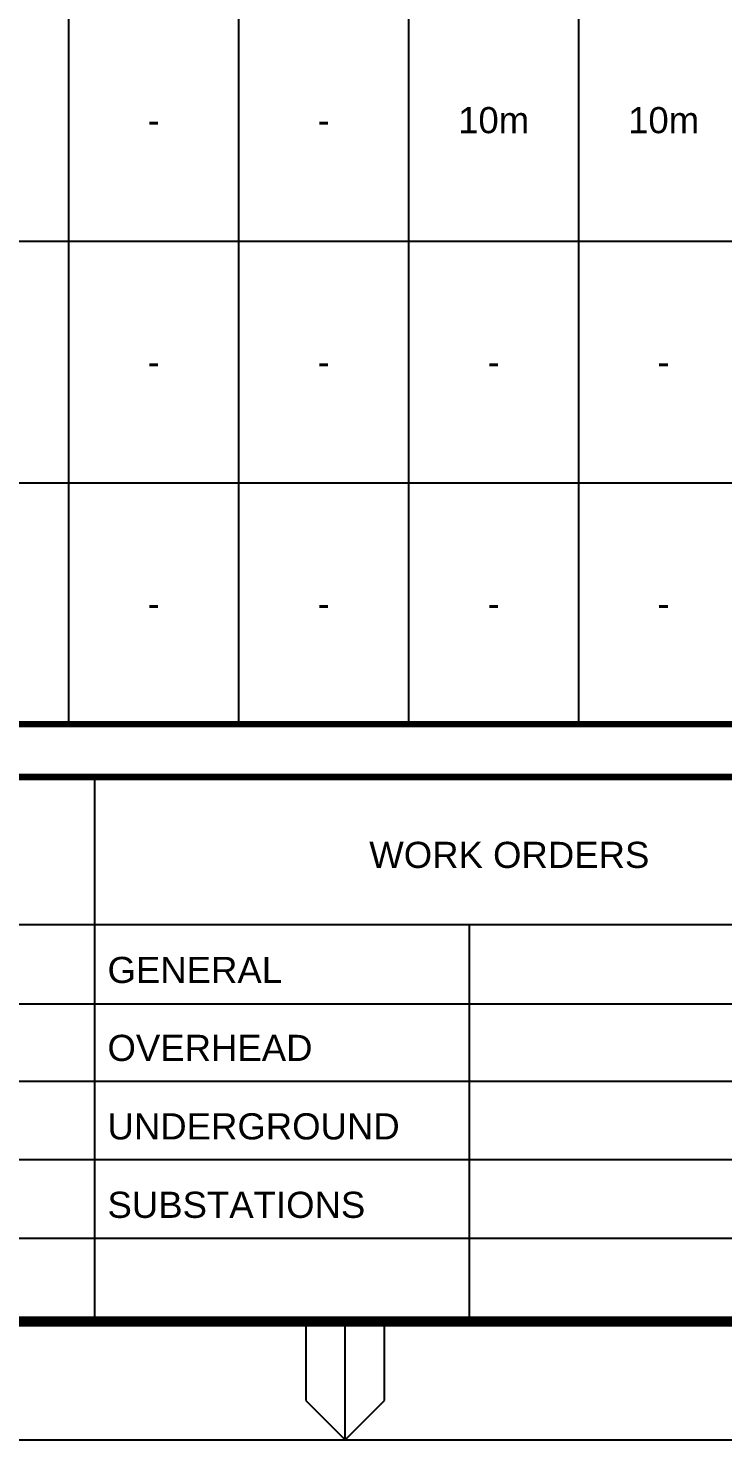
# Paper-space layout 'Retic (5)' of a CAD drawing. Header units: metres. Extents: x -9 to 795, y -5 to 571.
# Drawn here: x 369.1 to 422.2, y -5.4 to 102.6 of the extents above; entities that cross this region are included whole.
import ezdxf
from ezdxf.enums import TextEntityAlignment as Align

# ---------------------------------------------------------------- set-up
doc = ezdxf.new("R2010")
doc.units = ezdxf.units.M
doc.header["$LTSCALE"] = 0.7
doc.layers.get('0').update_dxf_attribs({"color": 6})
doc.layers.add('_User Miscellaneous5', color=7, linetype='Continuous', lineweight=35)
doc.layers.add('Notes', color=7, linetype='Continuous')
doc.layers.add('SupportsUG_SP_EXT', color=7, linetype='Continuous')
doc.layers.get('SupportsUG_SP_EXT').off()
doc.styles.add('ARIAL', font='arial.ttf', dxfattribs={"height": 2})
doc.styles.add('iecISOCP', font='isocp.shx')
doc.styles.get("Standard").update_dxf_attribs({"font": 'arial.ttf'})

# ---------------------------------------------------------------- blocks, each defined once
blk = doc.blocks.new('A1_FRAME_TITLE')
at = {"layer": 'Notes', "color": 7, "linetype": 'Continuous'}
blk.add_line((382.87, 47.62), (382.87, 5.97), dxfattribs=at)
at = {"layer": 'Notes', "color": 7}
for p, q in [((303.56, 36.33), (449, 36.33)), ((411.53, 36.33), (411.53, 5.97)), ((303.54, 30.28), (449, 30.28)), ((449, 24.33), (303.54, 24.33)), ((449, 18.33), (303.54, 18.33)), ((449, 12.33), (303.54, 12.33))]:
    blk.add_line(p, q, dxfattribs=at)
at = {"layer": 'Notes', "linetype": 'Continuous'}
for p, q in [((399.05, 5.97), (399.05, -0.07)), ((402.05, -3.07), (402.05, 5.97)), ((405.05, -0.07), (405.05, 5.97)), ((399.05, -0.07), (402.05, -3.07)), ((402.05, -3.07), (405.05, -0.07))]:
    blk.add_line(p, q, dxfattribs=at)
at = {"layer": 'Notes', "color": 7, "linetype": 'Continuous'}
blk.add_lwpolyline([(-0.04, -3.07), (804.15, -3.07), (804.15, 573.26), (-0.04, 573.26)], close=True, dxfattribs=at)
at = {"layer": 'Notes', "color": 7, "linetype": 'Continuous', "const_width": 0.8}
blk.add_lwpolyline([(9, 5.97), (795.11, 5.97), (795.11, 564.21), (9, 564.21)], close=True, dxfattribs=at)
at = {"layer": 'Notes', "color": 7, "linetype": 'Continuous', "const_width": 0.5, "flags": 128}
blk.add_lwpolyline([(9, 47.62), (795.11, 47.62)], dxfattribs=at)
at = {"layer": 'Notes', "color": 7, "style": 'ARIAL'}
for s, p in [('WORK ORDERS', (403.89, 40.66)), ('GENERAL', (383.87, 31.86)), ('OVERHEAD', (383.87, 25.9)), ('UNDERGROUND', (383.87, 19.9)), ('SUBSTATIONS', (383.87, 13.9))]:
    blk.add_text(s, height=2, dxfattribs=at).set_placement(p)
at = {"layer": 'Notes', "color": 7}
blk.add_attdef('EPD_REF_NO', text='', height=5, dxfattribs=at).set_placement((760.12, 52.77), align=Align.CENTER)
at = {"layer": 'Notes', "color": 3, "style": 'iecISOCP', "flags": 8}
blk.add_attdef('VERSION_NO', text='', height=2.5, rotation=90, dxfattribs=at).set_placement((272.82, 44.54), align=Align.MIDDLE_CENTER)
at = {"layer": 'Notes', "color": 7, "style": 'ARIAL'}
for tag, p in [('CAP_NO', (483.94, 43.46)), ('IE_NUM', (483.8, 37.81)), ('REF_No_1', (306, 32.31)), ('REF_1', (327.55, 32.31)), ('GEN_WO', (412.46, 31.76)), ('HV_SWITCH', (484.22, 32.16)), ('REF_No_2', (306, 26.31)), ('REF_2', (327.55, 26.31)), ('OH_WO', (412.46, 25.81)), ('UBD_REF', (483.8, 25.83)), ('REF_No_3', (306, 20.31)), ('REF_3', (327.55, 20.31)), ('UG_WO', (412.46, 20.05)), ('GIS_MAP_No', (483.8, 20.04)), ('REF_No_4', (306, 14.31)), ('REF_4', (327.55, 14.31)), ('HV_OP_DIAG', (484.08, 14.2)), ('SUB_WO', (412.46, 13.81)), ('LGA', (483.7, 7.78))]:
    blk.add_attdef(tag, p, '', height=2, dxfattribs=at)
at = {"layer": 'Notes', "color": 7, "style": 'ARIAL', "width": 1.1}
for tag, p in [('T1', (655.13, 39.47)), ('T2', (655.13, 34.35)), ('T3', (655.13, 28.92)), ('T4', (655.13, 23.66)), ('T5', (655.13, 18.23)), ('T6', (655.13, 12.97))]:
    blk.add_attdef(tag, text='', height=3.5, dxfattribs=at).set_placement(p, align=Align.CENTER)
at = {"layer": 'Notes', "color": 7, "style": 'ARIAL'}
for tag, height, p in [('scale', 2, (538.51, 33.27)), ('DRAWN', 2, (538.51, 24.93)), ('REV', 5, (790.81, 17.1)), ('CHD', 2, (538.51, 8.93)), ('DESIGN', 2, (576.37, 9.15))]:
    blk.add_attdef(tag, text='', height=height, dxfattribs=at).set_placement(p, align=Align.CENTER)
blk.add_attdef('NUM', text='', height=7, dxfattribs=at).set_placement((763.12, 20.12), align=Align.MIDDLE_CENTER)
for tag, p in [('NS', (762.87, 8.12)), ('SHTS', (774.68, 8.12))]:
    blk.add_attdef(tag, text='', height=2, dxfattribs=at).set_placement(p, align=Align.MIDDLE)
at = {"layer": 'Notes', "style": 'iecISOCP'}
blk.add_attdef('ExportID', (9.02, 2.35), '', height=2.5, dxfattribs=at)
at = {"layer": 'Notes', "style": 'iecISOCP', "flags": 1}
for tag, p in [('ProjectType', (14.12, -26.84)), ('ProjectNumber', (23.5, -26.86)), ('DrawingNumber', (35.46, -26.85)), ('ProjectDescription', (47.51, -26.87)), ('ExportDate', (60.23, -26.83)), ('ExportUserName', (69.1, -26.84)), ('DesignerCompanyName', (81.43, -26.84)), ('ExportAreaOfInterest', (97.04, -26.86)), ('GIS_SUCCESS', (111.94, -26.82)), ('CAD_SUCCESS', (121.73, -26.83)), ('ExportCategories', (140.02, -26.84)), ('DEPOTCODE', (132.05, -26.92)), ('Comments', (154.33, -26.93)), ('EPD_-_VERSION_1.5', (161.74, -26.93))]:
    blk.add_attdef(tag, p, '', height=1, dxfattribs=at)
blk = doc.blocks.new('*T249')
at = {"layer": '_User Miscellaneous5', "color": 0, "linetype": 'ByBlock', "lineweight": -2, "transparency": 16777216}
for p, q in [((0, 0), (241.19, 0)), ((0, 0), (0, -16.21)), ((241.19, 0), (241.19, -16.21)), ((0, -39.58), (0, -510.81)), ((20, -39.58), (20, -510.81)), ((45.73, -39.58), (45.73, -510.81)), ((60.73, -39.58), (60.73, -510.81)), ((87.19, -39.58), (87.19, -510.81)), ((178.19, -39.58), (178.19, -510.81)), ((208.19, -39.58), (208.19, -510.81)), ((241.19, -39.58), (241.19, -510.81)), ((87.19, -48.57), (178.19, -48.57)), ((100.19, -48.57), (100.19, -510.81)), ((113.19, -48.57), (113.19, -510.81)), ((126.19, -48.57), (126.19, -510.81)), ((139.19, -48.57), (139.19, -510.81)), ((152.19, -48.57), (152.19, -510.81)), ((165.19, -48.57), (165.19, -510.81)), ((0, -56.57), (241.19, -56.57)), ((0, -72.57), (241.19, -72.57)), ((0, -88.57), (241.19, -88.57)), ((0, -104.57), (241.19, -104.57)), ((0, -120.57), (241.19, -120.57)), ((0, -136.57), (241.19, -136.57)), ((0, -152.57), (241.19, -152.57)), ((0, -168.57), (241.19, -168.57)), ((0, -184.57), (241.19, -184.57)), ((0, -200.57), (241.19, -200.57)), ((0, -216.57), (241.19, -216.57)), ((0, -232.57), (241.19, -232.57)), ((0, -248.57), (241.19, -248.57)), ((0, -264.57), (241.19, -264.57)), ((0, -280.57), (241.19, -280.57)), ((0, -296.57), (241.19, -296.57)), ((0, -312.57), (241.19, -312.57)), ((0, -328.57), (241.19, -328.57)), ((0, -344.57), (241.19, -344.57)), ((0, -363.04), (241.19, -363.04)), ((0, -381.51), (241.19, -381.51)), ((0, -399.99), (241.19, -399.99)), ((0, -418.46), (241.19, -418.46)), ((0, -436.93), (241.19, -436.93)), ((0, -455.4), (241.19, -455.4)), ((0, -473.87), (241.19, -473.87)), ((0, -492.34), (241.19, -492.34)), ((0, -510.81), (241.19, -510.81))]:
    blk.add_line(p, q, dxfattribs=at)
at = {"layer": '_User Miscellaneous5', "color": 7, "transparency": 16777216}
for s, insert, char_height, width, attachment_point in [('{\\fArial|b1|i0|c0|p34;URBAN SUBDIVISION RELATED REIMBURSEMENT - DUCT & HV. CABLE SCHEDULE \\PNOTE} - ALL TRENCH SECTIONS ARE TO BE READ & VIEWED FROM NODE TO NODE AS NOMINATED.', (120.6, -8.11), 3, 238.1926, 5), ('{\\fArial|b1|i0|c0|p34;DUCT & CABLE SCHEDULE CODE}', (120.6, -21.38), 2.5, 240.1926, 8), ('{\\fArial|b1|i0|c0|p34;T & R}: - HV LIGHT TRENCHING & REINSTATEMENT                   \\P{\\fArial|b1|i0|c0|p34;LC}: - LAY HV. CABLE - DIRECTLY BURIED IN TRENCH\\P{\\fArial|b1|i0|c0|p34;C}: - CABLE - MATERIALS ', (5, -23.38), 2, 116.1926, 1), ('{\\fArial|b1|i0|c0|p34;LD}: - LAY HV. 125mm DUCTS IN TRENCH  \\P{\\fArial|b1|i0|c0|p34;PC:} - LAY CABLE - PULL CABLE THROUGH DUCTS\\P{\\fArial|b1|i0|c0|p34;D}: - LAY HV. DUCT IN SL/LV TRENCH', (127.69, -23.38), 2, 112, 1), ('{\\fArial|b1|i0|c0|p34;* ALL LENGTHS ENTERED IN METRES (m)}', (120.6, -34.68), 2, 239.1926, 2), ('CAPITAL CONTRIBUTION - HV CABLE & DUCT CONSTRUCTION IN URBAN SUBDIVISIONS (m)', (132.69, -44.08), 2, 88, 5), ('ROUTE\\PLENGTH\\P(m)', (53.23, -48.08), 2, 12, 5), ('OTHER DUCT REIMBURSEMENT\\P(m) x ($)', (193.19, -48.08), 2, 27, 5), ('EXISTING DUCT USAGE\\P(m) x ($)', (224.69, -48.08), 2, 30, 5), ('DUCT\\PCONFIG.', (32.86, -48.08), 2, 22.7288, 5), ('CUSTOMER FUNDED DUCTS', (73.96, -48.08), 2, 23.4638, 5), ('NODES', (10, -48.08), 2, 17, 5), ('T & R', (93.69, -52.57), 2, 10, 5), ('LD', (106.69, -52.57), 2, 10, 5), ('LC', (119.69, -52.57), 2, 10, 5), ('PC', (132.69, -52.57), 2, 10, 5), ('C (AL)', (145.69, -52.57), 2, 10, 5), ('C (CU)', (158.69, -52.57), 2, 10, 5), ('D', (171.69, -52.57), 2, 10, 5), ('1 x 50mm\\P1 x 125mm', (73.96, -64.57), 2, 20.4638, 5), ('F7 - F8', (10, -64.57), 2, 14, 5), ('25m', (53.23, -64.57), 2, 9, 5), ('25m', (119.69, -64.57), 2, 10, 5), ('25m', (145.69, -64.57), 2, 10, 5), ('25m', (171.69, -64.57), 2, 10, 5), ('-', (93.69, -64.57), 2, 10, 5), ('-', (106.69, -64.57), 2, 10, 5), ('-', (132.69, -64.57), 2, 10, 5), ('-', (158.69, -64.57), 2, 10, 5), ('-', (193.19, -64.57), 2, 27, 5), ('-', (224.69, -64.57), 2, 30, 5), ('NEW', (32.86, -71.07), 2, 19.7288, 8), ('F8 - F9', (10, -80.57), 2, 14, 5), ('30m', (53.23, -80.57), 2, 9, 5), ('2 x 125mm', (73.96, -80.57), 2, 20.4638, 5), ('30m', (119.69, -80.57), 2, 10, 5), ('30m', (145.69, -80.57), 2, 10, 5), ('30m', (171.69, -80.57), 2, 10, 5), ('-', (93.69, -80.57), 2, 10, 5), ('-', (106.69, -80.57), 2, 10, 5), ('-', (132.69, -80.57), 2, 10, 5), ('-', (158.69, -80.57), 2, 10, 5), ('-', (193.19, -80.57), 2, 27, 5), ('-', (224.69, -80.57), 2, 30, 5), ('NEW', (32.86, -87.07), 2, 19.7288, 8), ('1 x 50mm\\P1 x 125mm', (73.96, -96.57), 2, 20.4638, 5), ('F9 - G3', (10, -96.57), 2, 14, 5), ('52m', (53.23, -96.57), 2, 9, 5), ('52m', (119.69, -96.57), 2, 10, 5), ('52m', (145.69, -96.57), 2, 10, 5), ('52m', (171.69, -96.57), 2, 10, 5), ('-', (93.69, -96.57), 2, 10, 5), ('-', (106.69, -96.57), 2, 10, 5), ('-', (132.69, -96.57), 2, 10, 5), ('-', (158.69, -96.57), 2, 10, 5), ('-', (193.19, -96.57), 2, 27, 5), ('-', (224.69, -96.57), 2, 30, 5), ('NEW', (32.86, -103.07), 2, 19.7288, 8), ('G5 - G6', (10, -112.57), 2, 14, 5), ('5m', (53.23, -112.57), 2, 9, 5), ('2 x 125mm', (73.96, -112.57), 2, 20.4638, 5), ('-', (93.69, -112.57), 2, 10, 5), ('-', (106.69, -112.57), 2, 10, 5), ('-', (119.69, -112.57), 2, 10, 5), ('-', (132.69, -112.57), 2, 10, 5), ('-', (145.69, -112.57), 2, 10, 5), ('-', (158.69, -112.57), 2, 10, 5), ('-', (171.69, -112.57), 2, 10, 5), ('-', (193.19, -112.57), 2, 27, 5), ('-', (224.69, -112.57), 2, 30, 5), ('NEW', (32.86, -119.07), 2, 19.7288, 8), ('NIL.\\PDEV. INSTALLED &\\PFUNDED UNDER\\PCIVIL WORKS.', (224.69, -128.57), 2, 27, 5), ('26m EXIST.', (53.23, -128.57), 2, 9, 5), ('G3 - G6', (10, -128.57), 2, 14, 5), ('26m', (132.69, -128.57), 2, 10, 5), ('26m', (145.69, -128.57), 2, 10, 5), ('-', (73.96, -128.57), 2, 20.4638, 5), ('-', (93.69, -128.57), 2, 10, 5), ('-', (106.69, -128.57), 2, 10, 5), ('-', (119.69, -128.57), 2, 10, 5), ('-', (158.69, -128.57), 2, 10, 5), ('-', (171.69, -128.57), 2, 10, 5), ('-', (193.19, -128.57), 2, 27, 5), ('EXISTING', (32.86, -135.07), 2, 19.7288, 8), ('G6 - G7', (10, -144.57), 2, 14, 5), ('24m', (53.23, -144.57), 2, 9, 5), ('1 x 125mm', (73.96, -144.57), 2, 20.4638, 5), ('24m', (119.69, -144.57), 2, 10, 5), ('24m', (145.69, -144.57), 2, 10, 5), ('24m', (171.69, -144.57), 2, 10, 5), ('-', (93.69, -144.57), 2, 10, 5), ('-', (106.69, -144.57), 2, 10, 5), ('-', (132.69, -144.57), 2, 10, 5), ('-', (158.69, -144.57), 2, 10, 5), ('-', (193.19, -144.57), 2, 27, 5), ('-', (224.69, -144.57), 2, 30, 5), ('NEW', (32.86, -151.07), 2, 19.7288, 8), ('1 x 50mm\\P1 x 125mm', (73.96, -160.57), 2, 20.4638, 5), ('G7 - G8', (10, -160.57), 2, 14, 5), ('11m', (53.23, -160.57), 2, 9, 5), ('11m', (119.69, -160.57), 2, 10, 5), ('11m', (145.69, -160.57), 2, 10, 5), ('11m', (171.69, -160.57), 2, 10, 5), ('-', (93.69, -160.57), 2, 10, 5), ('-', (106.69, -160.57), 2, 10, 5), ('-', (132.69, -160.57), 2, 10, 5), ('-', (158.69, -160.57), 2, 10, 5), ('-', (193.19, -160.57), 2, 27, 5), ('-', (224.69, -160.57), 2, 30, 5), ('NEW', (32.86, -167.07), 2, 19.7288, 8), ('G8 - G9', (10, -176.57), 2, 14, 5), ('35m', (53.23, -176.57), 2, 9, 5), ('1 x 125mm', (73.96, -176.57), 2, 20.4638, 5), ('35m', (119.69, -176.57), 2, 10, 5), ('35m', (145.69, -176.57), 2, 10, 5), ('35m', (171.69, -176.57), 2, 10, 5), ('-', (93.69, -176.57), 2, 10, 5), ('-', (106.69, -176.57), 2, 10, 5), ('-', (132.69, -176.57), 2, 10, 5), ('-', (158.69, -176.57), 2, 10, 5), ('-', (193.19, -176.57), 2, 27, 5), ('-', (224.69, -176.57), 2, 30, 5), ('NEW', (32.86, -183.07), 2, 19.7288, 8), ('1 x 50mm\\P1 x 125mm', (73.96, -192.57), 2, 20.4638, 5), ('G9 - H1', (10, -192.57), 2, 14, 5), ('11m', (53.23, -192.57), 2, 9, 5), ('11m', (119.69, -192.57), 2, 10, 5), ('11m', (145.69, -192.57), 2, 10, 5), ('11m', (171.69, -192.57), 2, 10, 5), ('-', (93.69, -192.57), 2, 10, 5), ('-', (106.69, -192.57), 2, 10, 5), ('-', (132.69, -192.57), 2, 10, 5), ('-', (158.69, -192.57), 2, 10, 5), ('-', (193.19, -192.57), 2, 27, 5), ('-', (224.69, -192.57), 2, 30, 5), ('NEW', (32.86, -199.07), 2, 19.7288, 8), ('NIL.\\PDEV. INSTALLED &\\PFUNDED UNDER\\PCIVIL WORKS.', (224.69, -208.57), 2, 27, 5), ('H1 - J9', (10, -208.57), 2, 14, 5), ('-', (53.23, -208.57), 2, 9, 5), ('-', (73.96, -208.57), 2, 20.4638, 5), ('-', (93.69, -208.57), 2, 10, 5), ('-', (106.69, -208.57), 2, 10, 5), ('-', (119.69, -208.57), 2, 10, 5), ('-', (132.69, -208.57), 2, 10, 5), ('-', (145.69, -208.57), 2, 10, 5), ('-', (158.69, -208.57), 2, 10, 5), ('-', (171.69, -208.57), 2, 10, 5), ('-', (193.19, -208.57), 2, 27, 5), ('EXISTING', (32.86, -215.07), 2, 19.7288, 8), ('H1 - H2', (10, -224.57), 2, 14, 5), ('21m', (53.23, -224.57), 2, 9, 5), ('1 x 125mm', (73.96, -224.57), 2, 20.4638, 5), ('21m', (119.69, -224.57), 2, 10, 5), ('21m', (145.69, -224.57), 2, 10, 5), ('21m', (171.69, -224.57), 2, 10, 5), ('-', (93.69, -224.57), 2, 10, 5), ('-', (106.69, -224.57), 2, 10, 5), ('-', (132.69, -224.57), 2, 10, 5), ('-', (158.69, -224.57), 2, 10, 5), ('-', (193.19, -224.57), 2, 27, 5), ('-', (224.69, -224.57), 2, 30, 5), ('NEW', (32.86, -231.07), 2, 19.7288, 8), ('1 x 50mm\\P2 x 125mm', (73.96, -240.57), 2, 20.4638, 5), ('H2 - H3', (10, -240.57), 2, 14, 5), ('35m', (53.23, -240.57), 2, 9, 5), ('35m', (119.69, -240.57), 2, 10, 5), ('35m', (145.69, -240.57), 2, 10, 5), ('35m', (171.69, -240.57), 2, 10, 5), ('-', (93.69, -240.57), 2, 10, 5), ('-', (106.69, -240.57), 2, 10, 5), ('-', (132.69, -240.57), 2, 10, 5), ('-', (158.69, -240.57), 2, 10, 5), ('-', (193.19, -240.57), 2, 27, 5), ('-', (224.69, -240.57), 2, 30, 5), ('NEW', (32.86, -247.07), 2, 19.7288, 8), ('1 x 50mm\\P2 x 125mm', (73.96, -256.57), 2, 20.4638, 5), ('H3 - H4', (10, -256.57), 2, 14, 5), ('24m', (53.23, -256.57), 2, 9, 5), ('-', (93.69, -256.57), 2, 10, 5), ('-', (106.69, -256.57), 2, 10, 5), ('-', (119.69, -256.57), 2, 10, 5), ('-', (132.69, -256.57), 2, 10, 5), ('-', (145.69, -256.57), 2, 10, 5), ('-', (158.69, -256.57), 2, 10, 5), ('-', (171.69, -256.57), 2, 10, 5), ('-', (193.19, -256.57), 2, 27, 5), ('-', (224.69, -256.57), 2, 30, 5), ('NEW', (32.86, -263.07), 2, 19.7288, 8), ('NIL.\\PDEV. INSTALLED &\\PFUNDED UNDER\\PCIVIL WORKS.', (224.69, -272.57), 2, 27, 5), ('20m EXIST.', (53.23, -272.57), 2, 9, 5), ('H3 - H6', (10, -272.57), 2, 14, 5), ('20m', (132.69, -272.57), 2, 10, 5), ('20m', (145.69, -272.57), 2, 10, 5), ('-', (73.96, -272.57), 2, 20.4638, 5), ('-', (93.69, -272.57), 2, 10, 5), ('-', (106.69, -272.57), 2, 10, 5), ('-', (119.69, -272.57), 2, 10, 5), ('-', (158.69, -272.57), 2, 10, 5), ('-', (171.69, -272.57), 2, 10, 5), ('-', (193.19, -272.57), 2, 27, 5), ('EXISTING', (32.86, -279.07), 2, 19.7288, 8), ('H5 - H6', (10, -288.57), 2, 14, 5), ('30m', (53.23, -288.57), 2, 9, 5), ('2 x 125mm', (73.96, -288.57), 2, 20.4638, 5), ('60m', (171.69, -288.57), 2, 10, 5), ('-', (93.69, -288.57), 2, 10, 5), ('-', (106.69, -288.57), 2, 10, 5), ('-', (119.69, -288.57), 2, 10, 5), ('-', (132.69, -288.57), 2, 10, 5), ('-', (145.69, -288.57), 2, 10, 5), ('-', (158.69, -288.57), 2, 10, 5), ('-', (193.19, -288.57), 2, 27, 5), ('-', (224.69, -288.57), 2, 30, 5), ('NEW', (32.86, -295.07), 2, 19.7288, 8), ('1 x 50mm\\P1 x 125mm', (73.96, -304.57), 2, 20.4638, 5), ('H6 - H7', (10, -304.57), 2, 14, 5), ('85m', (53.23, -304.57), 2, 9, 5), ('85m', (119.69, -304.57), 2, 10, 5), ('85m', (145.69, -304.57), 2, 10, 5), ('85m', (171.69, -304.57), 2, 10, 5), ('-', (93.69, -304.57), 2, 10, 5), ('-', (106.69, -304.57), 2, 10, 5), ('-', (132.69, -304.57), 2, 10, 5), ('-', (158.69, -304.57), 2, 10, 5), ('-', (193.19, -304.57), 2, 27, 5), ('-', (224.69, -304.57), 2, 30, 5), ('NEW', (32.86, -311.07), 2, 19.7288, 8), ('H7 - L2', (10, -320.57), 2, 14, 5), ('50m', (53.23, -320.57), 2, 9, 5), ('2 x 125mm', (73.96, -320.57), 2, 20.4638, 5), ('50m', (132.69, -320.57), 2, 10, 5), ('50m', (145.69, -320.57), 2, 10, 5), ('100m', (171.69, -320.57), 2, 10, 5), ('-', (93.69, -320.57), 2, 10, 5), ('-', (106.69, -320.57), 2, 10, 5), ('-', (119.69, -320.57), 2, 10, 5), ('-', (158.69, -320.57), 2, 10, 5), ('-', (193.19, -320.57), 2, 27, 5), ('-', (224.69, -320.57), 2, 30, 5), ('NEW', (32.86, -327.07), 2, 19.7288, 8), ('1 x 50mm\\P2 x 125mm', (73.96, -336.57), 2, 20.4638, 5), ('L2 - H8', (10, -336.57), 2, 14, 5), ('50m', (53.23, -336.57), 2, 9, 5), ('50m', (132.69, -336.57), 2, 10, 5), ('50m', (145.69, -336.57), 2, 10, 5), ('100m', (171.69, -336.57), 2, 10, 5), ('-', (93.69, -336.57), 2, 10, 5), ('-', (106.69, -336.57), 2, 10, 5), ('-', (119.69, -336.57), 2, 10, 5), ('-', (158.69, -336.57), 2, 10, 5), ('-', (193.19, -336.57), 2, 27, 5), ('-', (224.69, -336.57), 2, 30, 5), ('NEW', (32.86, -343.07), 2, 19.7288, 8), ('NIL.\\PDEV. INSTALLED &\\PFUNDED UNDER\\PCIVIL WORKS.', (224.69, -353.81), 2, 27, 5), ('18m EXIST.', (53.23, -353.81), 2, 9, 5), ('H8 - J7', (10, -353.81), 2, 14, 5), ('18m', (132.69, -353.81), 2, 10, 5), ('18m', (145.69, -353.81), 2, 10, 5), ('-', (73.96, -353.81), 2, 20.4638, 5), ('-', (93.69, -353.81), 2, 10, 5), ('-', (106.69, -353.81), 2, 10, 5), ('-', (119.69, -353.81), 2, 10, 5), ('-', (158.69, -353.81), 2, 10, 5), ('-', (171.69, -353.81), 2, 10, 5), ('-', (193.19, -353.81), 2, 27, 5), ('EXISTING', (32.86, -361.54), 2, 19.7288, 8), ('NIL.\\PDEV. FUNDED\\PURS 17626\\PDRG. 503659', (224.69, -372.28), 2, 27, 5), ('49m EXIST.', (53.23, -372.28), 2, 9, 5), ('H9 - J2', (10, -372.28), 2, 14, 5), ('49m', (132.69, -372.28), 2, 10, 5), ('49m', (145.69, -372.28), 2, 10, 5), ('-', (73.96, -372.28), 2, 20.4638, 5), ('-', (93.69, -372.28), 2, 10, 5), ('-', (106.69, -372.28), 2, 10, 5), ('-', (119.69, -372.28), 2, 10, 5), ('-', (158.69, -372.28), 2, 10, 5), ('-', (171.69, -372.28), 2, 10, 5), ('-', (193.19, -372.28), 2, 27, 5), ('EXISTING', (32.86, -380.01), 2, 19.7288, 8), ('NIL.\\PDEV. FUNDED\\PURS 17626\\PDRG. 503659', (224.69, -390.75), 2, 27, 5), ('25m EXIST.', (53.23, -390.75), 2, 9, 5), ('J2 - J3', (10, -390.75), 2, 14, 5), ('25m', (132.69, -390.75), 2, 10, 5), ('25m', (145.69, -390.75), 2, 10, 5), ('-', (73.96, -390.75), 2, 20.4638, 5), ('-', (93.69, -390.75), 2, 10, 5), ('-', (106.69, -390.75), 2, 10, 5), ('-', (119.69, -390.75), 2, 10, 5), ('-', (158.69, -390.75), 2, 10, 5), ('-', (171.69, -390.75), 2, 10, 5), ('-', (193.19, -390.75), 2, 27, 5), ('EXISTING', (32.86, -398.49), 2, 19.7288, 8), ('NIL.\\PDEV. FUNDED\\PURS 17626\\PDRG. 503659', (224.69, -409.22), 2, 27, 5), ('25m EXIST.', (53.23, -409.22), 2, 9, 5), ('J3 - J4', (10, -409.22), 2, 14, 5), ('25m', (132.69, -409.22), 2, 10, 5), ('25m', (145.69, -409.22), 2, 10, 5), ('-', (73.96, -409.22), 2, 20.4638, 5), ('-', (93.69, -409.22), 2, 10, 5), ('-', (106.69, -409.22), 2, 10, 5), ('-', (119.69, -409.22), 2, 10, 5), ('-', (158.69, -409.22), 2, 10, 5), ('-', (171.69, -409.22), 2, 10, 5), ('-', (193.19, -409.22), 2, 27, 5), ('EXISTING', (32.86, -416.96), 2, 19.7288, 8), ('NIL.\\PDEV. FUNDED\\PURS 17626\\PDRG. 503659', (224.69, -427.69), 2, 27, 5), ('25m EXIST.', (53.23, -427.69), 2, 9, 5), ('J4 - J5', (10, -427.69), 2, 14, 5), ('25m', (132.69, -427.69), 2, 10, 5), ('25m', (145.69, -427.69), 2, 10, 5), ('-', (73.96, -427.69), 2, 20.4638, 5), ('-', (93.69, -427.69), 2, 10, 5), ('-', (106.69, -427.69), 2, 10, 5), ('-', (119.69, -427.69), 2, 10, 5), ('-', (158.69, -427.69), 2, 10, 5), ('-', (171.69, -427.69), 2, 10, 5), ('-', (193.19, -427.69), 2, 27, 5), ('EXISTING', (32.86, -435.43), 2, 19.7288, 8), ('NIL.\\PDEV. FUNDED\\PURS 17626\\PDRG. 503659', (224.69, -446.16), 2, 27, 5), ('68m EXIST.', (53.23, -446.16), 2, 9, 5), ('J5 - J6', (10, -446.16), 2, 14, 5), ('68m', (132.69, -446.16), 2, 10, 5), ('68m', (145.69, -446.16), 2, 10, 5), ('-', (73.96, -446.16), 2, 20.4638, 5), ('-', (93.69, -446.16), 2, 10, 5), ('-', (106.69, -446.16), 2, 10, 5), ('-', (119.69, -446.16), 2, 10, 5), ('-', (158.69, -446.16), 2, 10, 5), ('-', (171.69, -446.16), 2, 10, 5), ('-', (193.19, -446.16), 2, 27, 5), ('EXISTING', (32.86, -453.9), 2, 19.7288, 8), ('NIL.\\PDEV. FUNDED\\PURS 17626\\PDRG. 503659', (224.69, -464.63), 2, 27, 5), ('10m EXIST.', (53.23, -464.63), 2, 9, 5), ('J6 - J7', (10, -464.63), 2, 14, 5), ('10m', (132.69, -464.63), 2, 10, 5), ('10m', (145.69, -464.63), 2, 10, 5), ('-', (73.96, -464.63), 2, 20.4638, 5), ('-', (93.69, -464.63), 2, 10, 5), ('-', (106.69, -464.63), 2, 10, 5), ('-', (119.69, -464.63), 2, 10, 5), ('-', (158.69, -464.63), 2, 10, 5), ('-', (171.69, -464.63), 2, 10, 5), ('-', (193.19, -464.63), 2, 27, 5), ('EXISTING', (32.86, -472.37), 2, 19.7288, 8), ('J7 - L1', (10, -483.11), 2, 14, 5), ('50m', (53.23, -483.11), 2, 9, 5), ('1 x 50mm', (73.96, -483.11), 2, 20.4638, 5), ('-', (93.69, -483.11), 2, 10, 5), ('-', (106.69, -483.11), 2, 10, 5), ('-', (119.69, -483.11), 2, 10, 5), ('-', (132.69, -483.11), 2, 10, 5), ('-', (145.69, -483.11), 2, 10, 5), ('-', (158.69, -483.11), 2, 10, 5), ('-', (171.69, -483.11), 2, 10, 5), ('-', (193.19, -483.11), 2, 27, 5), ('-', (224.69, -483.11), 2, 30, 5), ('NEW', (32.86, -490.84), 2, 19.7288, 8), ('J8 - J9', (10, -501.58), 2, 14, 5), ('125m', (53.23, -501.58), 2, 9, 5), ('1 x 50mm', (73.96, -501.58), 2, 20.4638, 5), ('-', (93.69, -501.58), 2, 10, 5), ('-', (106.69, -501.58), 2, 10, 5), ('-', (119.69, -501.58), 2, 10, 5), ('-', (132.69, -501.58), 2, 10, 5), ('-', (145.69, -501.58), 2, 10, 5), ('-', (158.69, -501.58), 2, 10, 5), ('-', (171.69, -501.58), 2, 10, 5), ('-', (193.19, -501.58), 2, 27, 5), ('-', (224.69, -501.58), 2, 30, 5), ('NEW', (32.86, -509.31), 2, 19.7288, 8)]:
    blk.add_mtext(s, dxfattribs=dict(at, insert=insert, char_height=char_height, width=width, attachment_point=attachment_point))

psp = doc.layouts.new('Retic (5)')

# ---------------------------------------------------------------- linework, layer by layer
at = {"layer": '_User Miscellaneous5', "const_width": 0.5}
psp.add_lwpolyline([(271.97, 560.14), (513.17, 560.14), (513.17, 49.33), (271.97, 49.33)], close=True, dxfattribs=at)
psp.add_lwpolyline([(271.97, 49.33), (513.17, 49.33)], dxfattribs=at)

# ---------------------------------------------------------------- block references
psp.add_blockref('*T249', (271.97, 560.14))
at = {"layer": 'SupportsUG_SP_EXT'}
psp.add_blockref('A1_FRAME_TITLE', (-8.74, -2.32), dxfattribs=at)

doc.saveas('drawing.dxf')
